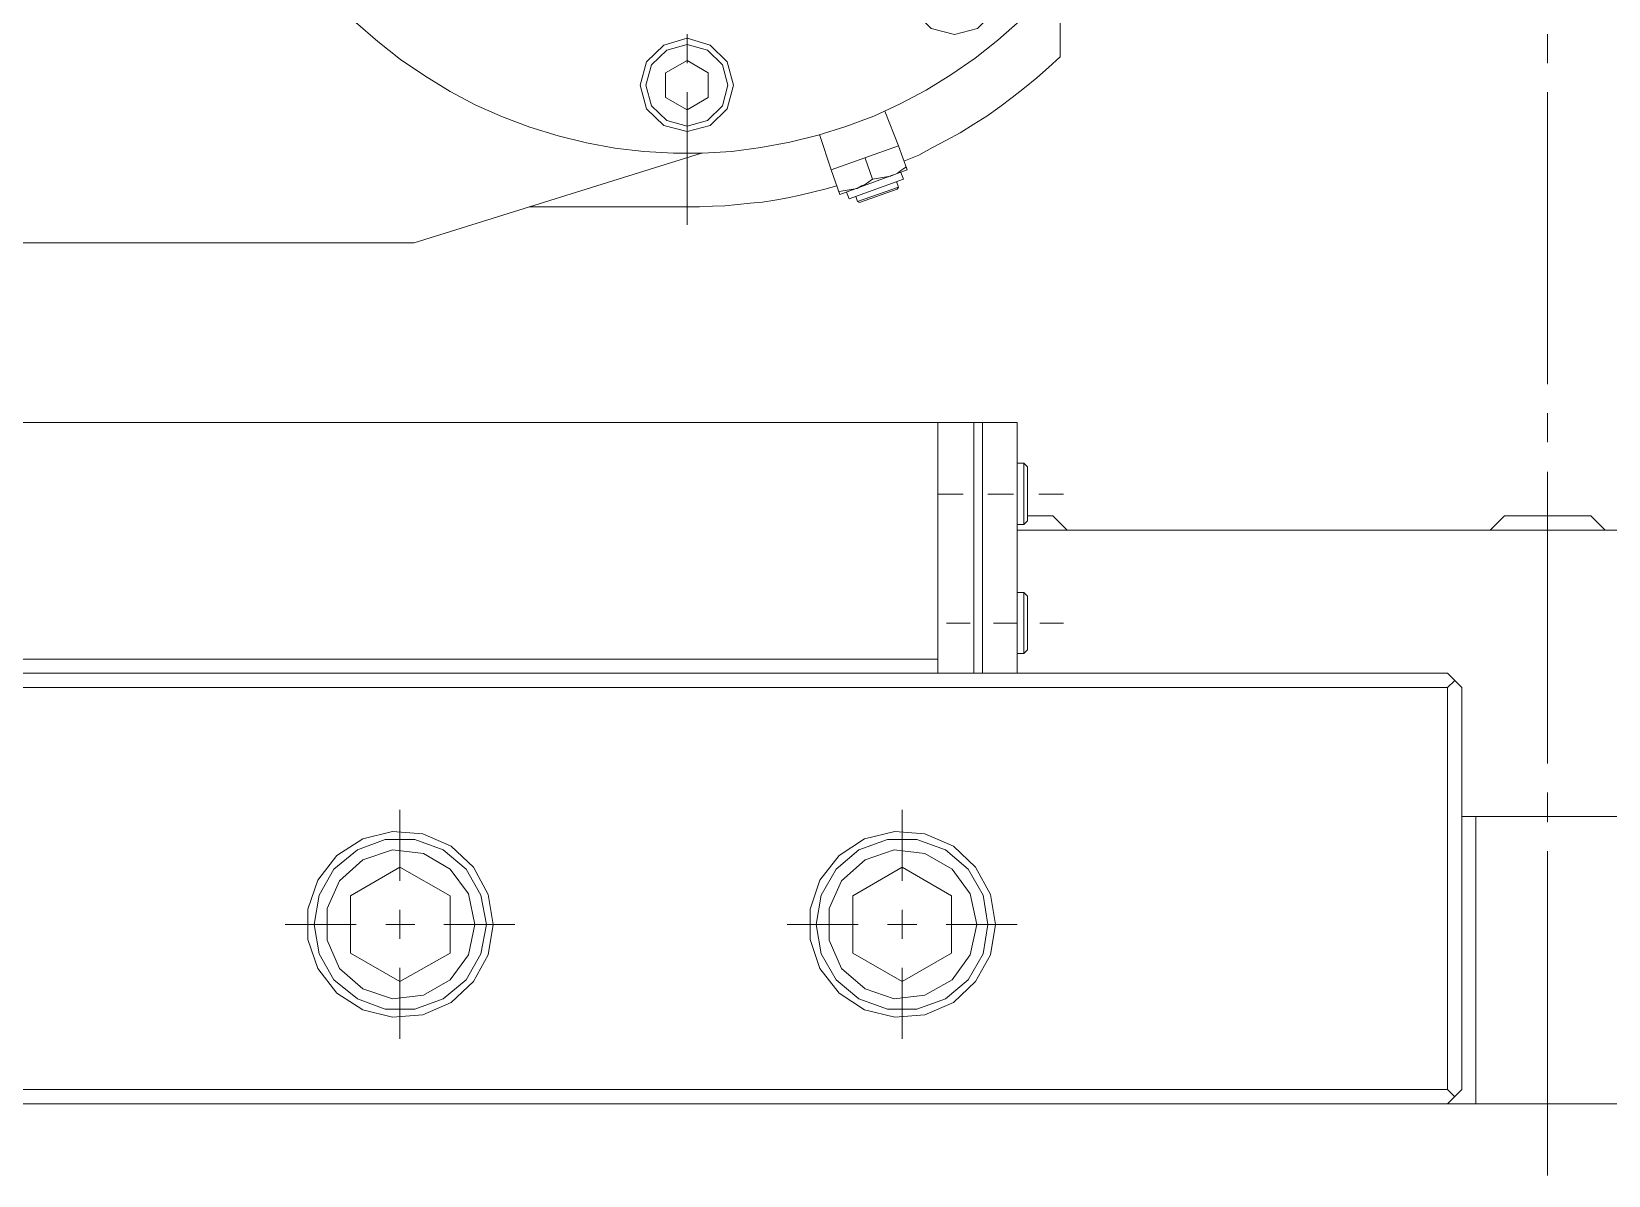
# Model space of a CAD drawing. Header units: millimetres. Extents: x 288 to 8834, y 20 to 9668.
# Drawn here: x 2965.4 to 3185.3, y 8846.8 to 9006.3 of the extents above; entities that cross this region are included whole.
import ezdxf

# ---------------------------------------------------------------- set-up
doc = ezdxf.new("R2010")
doc.units = ezdxf.units.MM
doc.layers.add('Layer1', color=7, linetype='Continuous')

# ---------------------------------------------------------------- blocks, each defined once
blk = doc.blocks.new('BLKF099')
at = {"layer": 'Layer1', "color": 7, "linetype": 'Continuous', "lineweight": 13}
for p, q in [((3081.98, 8985.19), (3082.33, 8985.45)), ((3082.33, 8985.45), (3082.67, 8985.71)), ((3080.52, 8984.41), (3080.69, 8984.5)), ((3080.69, 8984.5), (3081.12, 8984.76)), ((3081.12, 8984.76), (3081.55, 8984.93)), ((3081.55, 8984.93), (3081.98, 8985.19))]:
    blk.add_line(p, q, dxfattribs=at)
blk = doc.blocks.new('BLKF100')
at = {"layer": 'Layer1', "color": 7, "linetype": 'Continuous', "lineweight": 13}
for p, q in [((3085.17, 8986.14), (3085.34, 8986.22)), ((3085.34, 8986.22), (3085.43, 8986.22)), ((3085.43, 8986.22), (3085.86, 8986.39)), ((3085.86, 8986.39), (3086.29, 8986.65)), ((3086.29, 8986.65), (3086.63, 8986.91)), ((3086.63, 8986.91), (3087.06, 8987.17))]:
    blk.add_line(p, q, dxfattribs=at)
blk = doc.blocks.new('BLKF106')
at = {"layer": 'Layer1', "color": 7, "linetype": 'Continuous', "lineweight": 13}
for p, q in [((3094.12, 9018.86), (3090.85, 9018)), ((3097.31, 9018), (3094.12, 9018.86)), ((3090.85, 9018), (3088.44, 9015.59)), ((3099.72, 9015.59), (3097.31, 9018)), ((3088.44, 9015.59), (3087.58, 9012.4)), ((3100.58, 9012.4), (3099.72, 9015.59)), ((3087.58, 9012.4), (3088.44, 9009.13)), ((3088.44, 9009.13), (3090.85, 9006.72)), ((3097.31, 9006.72), (3099.72, 9009.13)), ((3090.85, 9006.72), (3094.12, 9005.86)), ((3094.12, 9005.86), (3097.31, 9006.72))]:
    blk.add_line(p, q, dxfattribs=at)
blk = doc.blocks.new('BLKF107')
at = {"layer": 'Layer1', "color": 7, "linetype": 'Continuous', "lineweight": 13}
for p, q in [((3056.84, 9005.34), (3053.56, 9004.39)), ((3060.02, 9004.39), (3056.84, 9005.34)), ((3053.56, 9004.39), (3051.15, 9002.07)), ((3062.43, 9002.07), (3060.02, 9004.39)), ((3051.15, 9002.07), (3050.29, 8998.8)), ((3063.3, 8998.8), (3062.43, 9002.07)), ((3050.29, 8998.8), (3051.15, 8995.52)), ((3051.15, 8995.52), (3053.56, 8993.2)), ((3060.02, 8993.2), (3062.43, 8995.52)), ((3053.56, 8993.2), (3056.84, 8992.34)), ((3056.84, 8992.34), (3060.02, 8993.2))]:
    blk.add_line(p, q, dxfattribs=at)
blk = doc.blocks.new('BLKF108')
at = {"layer": 'Layer1', "color": 7, "linetype": 'Continuous', "lineweight": 13}
for p, q in [((3054, 9003.7), (3051.84, 9001.64)), ((3056.84, 9004.48), (3054, 9003.7)), ((3059.68, 9003.7), (3056.84, 9004.48)), ((3061.75, 9001.64), (3059.68, 9003.7)), ((3051.84, 9001.64), (3051.07, 8998.8)), ((3062.52, 8998.8), (3061.75, 9001.64)), ((3051.07, 8998.8), (3051.84, 8995.95)), ((3051.84, 8995.95), (3054, 8993.89)), ((3059.68, 8993.89), (3061.75, 8995.95)), ((3054, 8993.89), (3056.84, 8993.11)), ((3056.84, 8993.11), (3059.68, 8993.89))]:
    blk.add_line(p, q, dxfattribs=at)
blk = doc.blocks.new('BLKF109')
at = {"layer": 'Layer1', "color": 7, "linetype": 'Continuous', "lineweight": 13}
for p, q in [((3056.84, 9002.24), (3053.82, 9000.52)), ((3059.77, 9000.52), (3056.84, 9002.24)), ((3053.82, 9000.52), (3053.82, 8997.07)), ((3059.77, 8997.07), (3059.77, 9000.52)), ((3056.84, 8995.35), (3059.77, 8997.07))]:
    blk.add_line(p, q, dxfattribs=at)
blk = doc.blocks.new('BLKF523')
at = {"layer": 'Layer1', "color": 7, "linetype": 'Continuous', "lineweight": 13}
for p, q in [((3084.74, 8893.65), (3080.78, 8892.19)), ((3088.87, 8893.65), (3084.74, 8893.65)), ((3092.83, 8892.19), (3088.87, 8893.65)), ((3080.78, 8892.19), (3077.59, 8889.52)), ((3096.02, 8889.52), (3092.83, 8892.19)), ((3077.59, 8889.52), (3075.52, 8885.9)), ((3098.09, 8885.9), (3096.02, 8889.52)), ((3075.52, 8885.9), (3074.83, 8881.77)), ((3098.77, 8881.77), (3098.09, 8885.9)), ((3074.83, 8881.77), (3075.52, 8877.72)), ((3075.52, 8877.72), (3077.59, 8874.1)), ((3096.02, 8874.1), (3098.09, 8877.72)), ((3077.59, 8874.1), (3080.78, 8871.43)), ((3092.83, 8871.43), (3096.02, 8874.1)), ((3080.78, 8871.43), (3084.74, 8869.97)), ((3088.87, 8869.97), (3092.83, 8871.43)), ((3084.74, 8869.97), (3088.87, 8869.97))]:
    blk.add_line(p, q, dxfattribs=at)
blk = doc.blocks.new('BLKF524')
at = {"layer": 'Layer1', "color": 7, "linetype": 'Continuous', "lineweight": 13}
for p, q in [((3081.64, 8890.81), (3078.37, 8887.88)), ((3085.69, 8892.19), (3081.64, 8890.81)), ((3089.99, 8891.67), (3085.69, 8892.19)), ((3093.78, 8889.52), (3089.99, 8891.67)), ((3096.28, 8886.07), (3093.78, 8889.52)), ((3078.37, 8887.88), (3076.64, 8884.01)), ((3097.22, 8881.77), (3096.28, 8886.07)), ((3076.64, 8884.01), (3076.64, 8879.61)), ((3076.64, 8879.61), (3078.37, 8875.65)), ((3093.78, 8874.1), (3096.28, 8877.55)), ((3078.37, 8875.65), (3081.64, 8872.81)), ((3089.99, 8871.95), (3093.78, 8874.1)), ((3081.64, 8872.81), (3085.69, 8871.43)), ((3085.69, 8871.43), (3089.99, 8871.95))]:
    blk.add_line(p, q, dxfattribs=at)
blk = doc.blocks.new('BLKF525')
at = {"layer": 'Layer1', "color": 7, "linetype": 'Continuous', "lineweight": 13}
for p, q in [((3014.73, 8893.65), (3010.85, 8892.19)), ((3018.86, 8893.65), (3014.73, 8893.65)), ((3022.82, 8892.19), (3018.86, 8893.65)), ((3010.85, 8892.19), (3007.58, 8889.52)), ((3026.01, 8889.52), (3022.82, 8892.19)), ((3007.58, 8889.52), (3005.51, 8885.9)), ((3028.08, 8885.9), (3026.01, 8889.52)), ((3005.51, 8885.9), (3004.82, 8881.77)), ((3028.85, 8881.77), (3028.08, 8885.9)), ((3004.82, 8881.77), (3005.51, 8877.72)), ((3005.51, 8877.72), (3007.58, 8874.1)), ((3026.01, 8874.1), (3028.08, 8877.72)), ((3007.58, 8874.1), (3010.85, 8871.43)), ((3022.82, 8871.43), (3026.01, 8874.1)), ((3010.85, 8871.43), (3014.73, 8869.97)), ((3018.86, 8869.97), (3022.82, 8871.43)), ((3014.73, 8869.97), (3018.86, 8869.97))]:
    blk.add_line(p, q, dxfattribs=at)
blk = doc.blocks.new('BLKF526')
at = {"layer": 'Layer1', "color": 7, "linetype": 'Continuous', "lineweight": 13}
for p, q in [((3011.63, 8890.81), (3008.35, 8887.88)), ((3015.76, 8892.19), (3011.63, 8890.81)), ((3020.07, 8891.67), (3015.76, 8892.19)), ((3023.77, 8889.52), (3020.07, 8891.67)), ((3026.35, 8886.07), (3023.77, 8889.52)), ((3008.35, 8887.88), (3006.63, 8884.01)), ((3027.21, 8881.77), (3026.35, 8886.07)), ((3006.63, 8884.01), (3006.63, 8879.61)), ((3006.63, 8879.61), (3008.35, 8875.65)), ((3023.77, 8874.1), (3026.35, 8877.55)), ((3008.35, 8875.65), (3011.63, 8872.81)), ((3020.07, 8871.95), (3023.77, 8874.1)), ((3011.63, 8872.81), (3015.76, 8871.43)), ((3015.76, 8871.43), (3020.07, 8871.95))]:
    blk.add_line(p, q, dxfattribs=at)
blk = doc.blocks.new('BLKF532')
at = {"layer": 'Layer1', "color": 7, "linetype": 'Continuous', "lineweight": 13}
for p, q in [((3069.07, 8982.78), (3070.87, 8983.12)), ((3070.87, 8983.12), (3072.6, 8983.47)), ((3072.6, 8983.47), (3074.32, 8983.9)), ((3074.32, 8983.9), (3076.04, 8984.33)), ((3056.84, 8981.83), (3058.56, 8981.83)), ((3058.56, 8981.83), (3060.37, 8981.92)), ((3060.37, 8981.92), (3062.09, 8982)), ((3062.09, 8982), (3063.9, 8982.18)), ((3063.9, 8982.18), (3065.62, 8982.35)), ((3065.62, 8982.35), (3067.34, 8982.52)), ((3067.34, 8982.52), (3069.07, 8982.78))]:
    blk.add_line(p, q, dxfattribs=at)
blk = doc.blocks.new('BLKF533')
at = {"layer": 'Layer1', "color": 7, "linetype": 'Continuous', "lineweight": 13}
for p, q in [((3105.58, 8999.83), (3107.21, 9001.29)), ((3107.21, 9001.29), (3108.85, 9002.76)), ((3102.13, 8997.07), (3103.86, 8998.45)), ((3103.86, 8998.45), (3105.58, 8999.83)), ((3100.41, 8995.78), (3102.13, 8997.07)), ((3096.79, 8993.37), (3098.6, 8994.49)), ((3098.6, 8994.49), (3100.41, 8995.78)), ((3093.01, 8991.13), (3094.9, 8992.16)), ((3094.9, 8992.16), (3096.79, 8993.37)), ((3089.13, 8989.06), (3091.02, 8990.1)), ((3091.02, 8990.1), (3093.01, 8991.13)), ((3087.06, 8988.2), (3089.13, 8989.06))]:
    blk.add_line(p, q, dxfattribs=at)
blk = doc.blocks.new('BLKF541')
at = {"layer": 'Layer1', "color": 7, "linetype": 'Continuous', "lineweight": 13}
for p, q in [((3046.76, 9123.57), (3050.81, 9124.01)), ((3050.81, 9124.01), (3054.94, 9124.26)), ((3054.94, 9124.26), (3058.99, 9124.26)), ((3058.99, 9124.26), (3063.04, 9124.01)), ((3063.04, 9124.01), (3067.08, 9123.49)), ((3034.88, 9120.65), (3038.84, 9121.85)), ((3038.84, 9121.85), (3042.8, 9122.8)), ((3042.8, 9122.8), (3046.76, 9123.57)), ((3067.08, 9123.49), (3071.13, 9122.8)), ((3071.13, 9122.8), (3075.09, 9121.77)), ((3075.09, 9121.77), (3078.97, 9120.56)), ((3031.09, 9119.18), (3034.88, 9120.65)), ((3078.97, 9120.56), (3082.84, 9119.1)), ((3023.77, 9115.65), (3027.39, 9117.55)), ((3027.39, 9117.55), (3031.09, 9119.18)), ((3082.84, 9119.1), (3086.55, 9117.37)), ((3086.55, 9117.37), (3090.16, 9115.48)), ((3020.24, 9113.5), (3023.77, 9115.65)), ((3090.16, 9115.48), (3093.61, 9113.41)), ((3016.88, 9111.26), (3020.24, 9113.5)), ((3093.61, 9113.41), (3096.97, 9111)), ((3013.69, 9108.68), (3016.88, 9111.26)), ((3096.97, 9111), (3100.15, 9108.5)), ((3010.59, 9106.01), (3013.69, 9108.68)), ((3100.15, 9108.5), (3103.25, 9105.84)), ((3007.75, 9103.08), (3010.59, 9106.01)), ((3103.25, 9105.84), (3106.09, 9102.91)), ((3005, 9100.07), (3007.75, 9103.08)), ((3002.5, 9096.88), (3005, 9100.07)), ((3000.17, 9093.52), (3002.5, 9096.88)), ((2998.02, 9089.99), (3000.17, 9093.52)), ((2996.13, 9086.37), (2998.02, 9089.99)), ((2994.49, 9082.67), (2996.13, 9086.37)), ((2993.03, 9078.88), (2994.49, 9082.67)), ((2991.82, 9074.92), (2993.03, 9078.88)), ((2990.79, 9070.96), (2991.82, 9074.92)), ((2990.1, 9067), (2990.79, 9070.96)), ((2989.58, 9062.95), (2990.1, 9067)), ((2989.32, 9058.82), (2989.58, 9062.95)), ((2989.32, 9054.77), (2989.32, 9058.82)), ((2989.58, 9050.72), (2989.32, 9054.77)), ((2990.1, 9046.59), (2989.58, 9050.72)), ((2990.79, 9042.63), (2990.1, 9046.59)), ((2991.82, 9038.67), (2990.79, 9042.63)), ((2993.03, 9034.79), (2991.82, 9038.67)), ((2994.49, 9030.92), (2993.03, 9034.79)), ((2996.13, 9027.21), (2994.49, 9030.92)), ((2998.02, 9023.6), (2996.13, 9027.21)), ((3000.17, 9020.07), (2998.02, 9023.6)), ((3002.5, 9016.71), (3000.17, 9020.07)), ((3005, 9013.52), (3002.5, 9016.71)), ((3007.75, 9010.51), (3005, 9013.52)), ((3108.85, 9013.78), (3106.09, 9010.68)), ((3010.59, 9007.58), (3007.75, 9010.51)), ((3106.09, 9010.68), (3103.25, 9007.84)), ((3013.69, 9004.91), (3010.59, 9007.58)), ((3103.25, 9007.84), (3100.15, 9005.08)), ((3100.15, 9005.08), (3096.97, 9002.58)), ((3016.88, 9002.41), (3013.69, 9004.91)), ((3020.24, 9000.09), (3016.88, 9002.41)), ((3096.97, 9002.58), (3093.61, 9000.26)), ((3023.77, 8997.93), (3020.24, 9000.09)), ((3093.61, 9000.26), (3090.16, 8998.11)), ((3027.39, 8996.04), (3023.77, 8997.93)), ((3090.16, 8998.11), (3086.55, 8996.21)), ((3031.09, 8994.4), (3027.39, 8996.04)), ((3034.88, 8992.94), (3031.09, 8994.4)), ((3082.84, 8994.49), (3078.97, 8993.03)), ((3086.55, 8996.21), (3082.84, 8994.49)), ((3038.84, 8991.73), (3034.88, 8992.94)), ((3078.97, 8993.03), (3075.09, 8991.82)), ((3042.8, 8990.79), (3038.84, 8991.73)), ((3046.76, 8990.01), (3042.8, 8990.79)), ((3050.81, 8989.58), (3046.76, 8990.01)), ((3067.08, 8990.1), (3063.04, 8989.58)), ((3071.13, 8990.87), (3067.08, 8990.1)), ((3075.09, 8991.82), (3071.13, 8990.87)), ((3054.94, 8989.32), (3050.81, 8989.58)), ((3058.99, 8989.32), (3054.94, 8989.32)), ((3063.04, 8989.58), (3058.99, 8989.32))]:
    blk.add_line(p, q, dxfattribs=at)
blk = doc.blocks.new('BLKF682')
at = {"layer": 'Layer1', "color": 7, "linetype": 'Continuous', "lineweight": 13}
for p, q in [((3011.63, 8893.74), (3008.01, 8891.41)), ((3015.76, 8894.77), (3011.63, 8893.74)), ((3019.98, 8894.42), (3015.76, 8894.77)), ((3023.94, 8892.7), (3019.98, 8894.42)), ((3008.01, 8891.41), (3005.34, 8887.97)), ((3027.04, 8889.77), (3023.94, 8892.7)), ((3029.11, 8885.99), (3027.04, 8889.77)), ((3005.34, 8887.97), (3003.96, 8883.92)), ((3029.8, 8881.77), (3029.11, 8885.99)), ((3003.96, 8883.92), (3003.96, 8879.7)), ((3003.96, 8879.7), (3005.34, 8875.65)), ((3027.04, 8873.84), (3029.11, 8877.55)), ((3005.34, 8875.65), (3008.01, 8872.21)), ((3023.94, 8870.92), (3027.04, 8873.84)), ((3008.01, 8872.21), (3011.63, 8869.88)), ((3011.63, 8869.88), (3015.76, 8868.85)), ((3015.76, 8868.85), (3019.98, 8869.19)), ((3019.98, 8869.19), (3023.94, 8870.92))]:
    blk.add_line(p, q, dxfattribs=at)
blk = doc.blocks.new('BLKF685')
at = {"layer": 'Layer1', "color": 7, "linetype": 'Continuous', "lineweight": 13}
for p, q in [((3081.55, 8893.74), (3078.02, 8891.41)), ((3085.77, 8894.77), (3081.55, 8893.74)), ((3089.99, 8894.42), (3085.77, 8894.77)), ((3093.95, 8892.7), (3089.99, 8894.42)), ((3078.02, 8891.41), (3075.35, 8887.97)), ((3097.05, 8889.77), (3093.95, 8892.7)), ((3099.12, 8885.99), (3097.05, 8889.77)), ((3075.35, 8887.97), (3073.97, 8883.92)), ((3099.81, 8881.77), (3099.12, 8885.99)), ((3073.97, 8883.92), (3073.97, 8879.7)), ((3073.97, 8879.7), (3075.35, 8875.65)), ((3097.05, 8873.84), (3099.12, 8877.55)), ((3075.35, 8875.65), (3078.02, 8872.21)), ((3093.95, 8870.92), (3097.05, 8873.84)), ((3078.02, 8872.21), (3081.55, 8869.88)), ((3081.55, 8869.88), (3085.77, 8868.85)), ((3085.77, 8868.85), (3089.99, 8869.19)), ((3089.99, 8869.19), (3093.95, 8870.92))]:
    blk.add_line(p, q, dxfattribs=at)
blk = doc.blocks.new('BLKF026')
at = {"layer": 'Layer1', "color": 7, "linetype": 'Continuous', "lineweight": 13}
for p, q in [((3108.85, 9002.76), (3108.85, 9013.61)), ((3056.84, 9005.94), (3056.84, 9001.9)), ((3176.79, 9005.94), (3176.79, 9001.9)), ((3061.75, 8995.95), (3062.52, 8998.8)), ((3062.43, 8995.52), (3063.3, 8998.8)), ((3053.82, 8997.07), (3056.84, 8995.35)), ((3056.84, 8997.85), (3056.84, 8979.33)), ((3176.79, 8997.85), (3176.79, 8957.12)), ((3086.29, 8990.36), (3084.39, 8995.18)), ((3075.27, 8991.91), (3076.9, 8987)), ((3086.29, 8990.36), (3076.9, 8987)), ((3087.49, 8987), (3086.29, 8990.36)), ((3058.82, 8989.32), (3018.77, 8976.84)), ((3081.64, 8988.63), (3082.67, 8985.71)), ((3078.11, 8983.55), (3076.9, 8987)), ((3087.49, 8987), (3078.11, 8983.55)), ((3086.98, 8985.71), (3079.4, 8982.95)), ((3082.67, 8985.71), (3085.17, 8986.14)), ((3086.29, 8984.59), (3086.03, 8985.36)), ((3086.98, 8985.71), (3086.63, 8986.65)), ((3087.06, 8987.17), (3087.41, 8987.43)), ((3076.04, 8984.33), (3077.68, 8984.76)), ((3078.02, 8983.98), (3080.52, 8984.41)), ((3079.05, 8983.9), (3079.4, 8982.95)), ((3080.35, 8983.29), (3080.6, 8982.61)), ((3080.6, 8982.61), (3086.29, 8984.59)), ((3086.12, 8984.33), (3080.86, 8982.43)), ((3086.12, 8984.33), (3086.29, 8984.59)), ((3034.79, 8981.83), (3056.84, 8981.83)), ((3080.6, 8982.61), (3080.86, 8982.43)), ((3018.77, 8976.84), (2913.63, 8976.84)), ((3176.79, 8953.07), (3176.79, 8949.02)), ((2952.64, 8951.78), (3091.8, 8951.78)), ((3091.8, 8916.81), (3091.8, 8951.78)), ((3096.79, 8951.78), (3091.8, 8951.78)), ((3096.79, 8951.78), (3102.82, 8951.78)), ((3096.79, 8951.78), (3096.79, 8916.81)), ((3098, 8951.78), (3098, 8916.81)), ((3102.82, 8951.78), (3102.82, 8916.81)), ((3103.77, 8946.09), (3102.82, 8946.09)), ((3104.29, 8945.58), (3103.77, 8946.09)), ((3103.77, 8946.09), (3103.77, 8937.57)), ((3104.29, 8945.58), (3104.29, 8938.08)), ((3176.79, 8944.89), (3176.79, 8904.24)), ((3095.33, 8941.79), (3091.8, 8941.79)), ((3102.31, 8941.79), (3098.77, 8941.79)), ((3109.28, 8941.79), (3105.84, 8941.79)), ((3102.82, 8937.57), (3103.77, 8937.57)), ((3103.77, 8937.57), (3104.29, 8938.08)), ((3107.82, 8938.77), (3104.29, 8938.77)), ((3109.8, 8936.79), (3107.82, 8938.77)), ((3170.77, 8938.77), (3168.79, 8936.79)), ((3182.82, 8938.77), (3170.77, 8938.77)), ((3184.8, 8936.79), (3182.82, 8938.77)), ((3102.82, 8936.79), (3250.77, 8936.79)), ((3103.77, 8928.1), (3102.82, 8928.1)), ((3103.77, 8928.1), (3103.77, 8919.57)), ((3104.29, 8927.58), (3103.77, 8928.1)), ((3104.29, 8927.58), (3104.29, 8920.09)), ((3096.28, 8923.79), (3093.01, 8923.79)), ((3102.82, 8923.79), (3099.55, 8923.79)), ((3109.28, 8923.79), (3106.01, 8923.79)), ((3102.82, 8919.57), (3103.77, 8919.57)), ((3103.77, 8919.57), (3104.29, 8920.09)), ((3091.8, 8918.8), (2872.81, 8918.8)), ((2870.83, 8916.81), (3162.84, 8916.81)), ((3162.84, 8916.81), (3164.82, 8914.83)), ((3162.84, 8914.83), (3163.79, 8915.78)), ((3162.84, 8914.83), (2868.85, 8914.83)), ((3162.84, 8858.77), (3162.84, 8914.83)), ((3164.82, 8914.83), (3164.82, 8858.77)), ((3176.79, 8900.19), (3176.79, 8896.06)), ((3016.79, 8897.78), (3016.79, 8887.88)), ((3086.8, 8897.78), (3086.8, 8887.88)), ((3188.76, 8896.84), (3164.82, 8896.84)), ((3166.8, 8856.79), (3166.8, 8896.84)), ((3176.79, 8892.01), (3176.79, 8846.8)), ((3009.9, 8885.81), (3016.79, 8889.77)), ((3016.79, 8889.77), (3023.77, 8885.81)), ((3079.92, 8885.81), (3086.8, 8889.77)), ((3086.8, 8889.77), (3093.69, 8885.81)), ((3009.9, 8877.81), (3009.9, 8885.81)), ((3023.77, 8885.81), (3023.77, 8877.81)), ((3079.92, 8877.81), (3079.92, 8885.81)), ((3093.69, 8885.81), (3093.69, 8877.81)), ((3016.79, 8883.83), (3016.79, 8879.79)), ((3086.8, 8883.83), (3086.8, 8879.79)), ((3000.78, 8881.77), (3010.68, 8881.77)), ((3014.81, 8881.77), (3018.86, 8881.77)), ((3022.91, 8881.77), (3032.81, 8881.77)), ((3026.35, 8877.55), (3027.21, 8881.77)), ((3028.08, 8877.72), (3028.85, 8881.77)), ((3029.11, 8877.55), (3029.8, 8881.77)), ((3070.79, 8881.77), (3080.69, 8881.77)), ((3084.74, 8881.77), (3088.87, 8881.77)), ((3092.92, 8881.77), (3102.82, 8881.77)), ((3096.28, 8877.55), (3097.22, 8881.77)), ((3098.09, 8877.72), (3098.77, 8881.77)), ((3099.12, 8877.55), (3099.81, 8881.77)), ((3016.79, 8873.84), (3009.9, 8877.81)), ((3023.77, 8877.81), (3016.79, 8873.84)), ((3086.8, 8873.84), (3079.92, 8877.81)), ((3093.69, 8877.81), (3086.8, 8873.84)), ((3016.79, 8875.74), (3016.79, 8865.84)), ((3086.8, 8875.74), (3086.8, 8865.84)), ((2773.78, 8858.77), (3162.84, 8858.77)), ((3163.79, 8857.83), (3162.84, 8858.77)), ((3164.82, 8858.77), (3162.84, 8856.79)), ((3162.84, 8856.79), (2773.78, 8856.79)), ((3190.83, 8856.79), (3162.84, 8856.79))]:
    blk.add_line(p, q, dxfattribs=at)
for name in ['BLKF541', 'BLKF106', 'BLKF107', 'BLKF108', 'BLKF109', 'BLKF533', 'BLKF099', 'BLKF100', 'BLKF532', 'BLKF682', 'BLKF525', 'BLKF685', 'BLKF523', 'BLKF526', 'BLKF524']:
    blk.add_blockref(name, (0, 0), dxfattribs=at)

msp = doc.modelspace()

# ---------------------------------------------------------------- block references
at = {"layer": 'Layer1', "color": 7, "linetype": 'Continuous', "lineweight": 13}
msp.add_blockref('BLKF026', (0, 0), dxfattribs=at)

doc.saveas('drawing.dxf')
